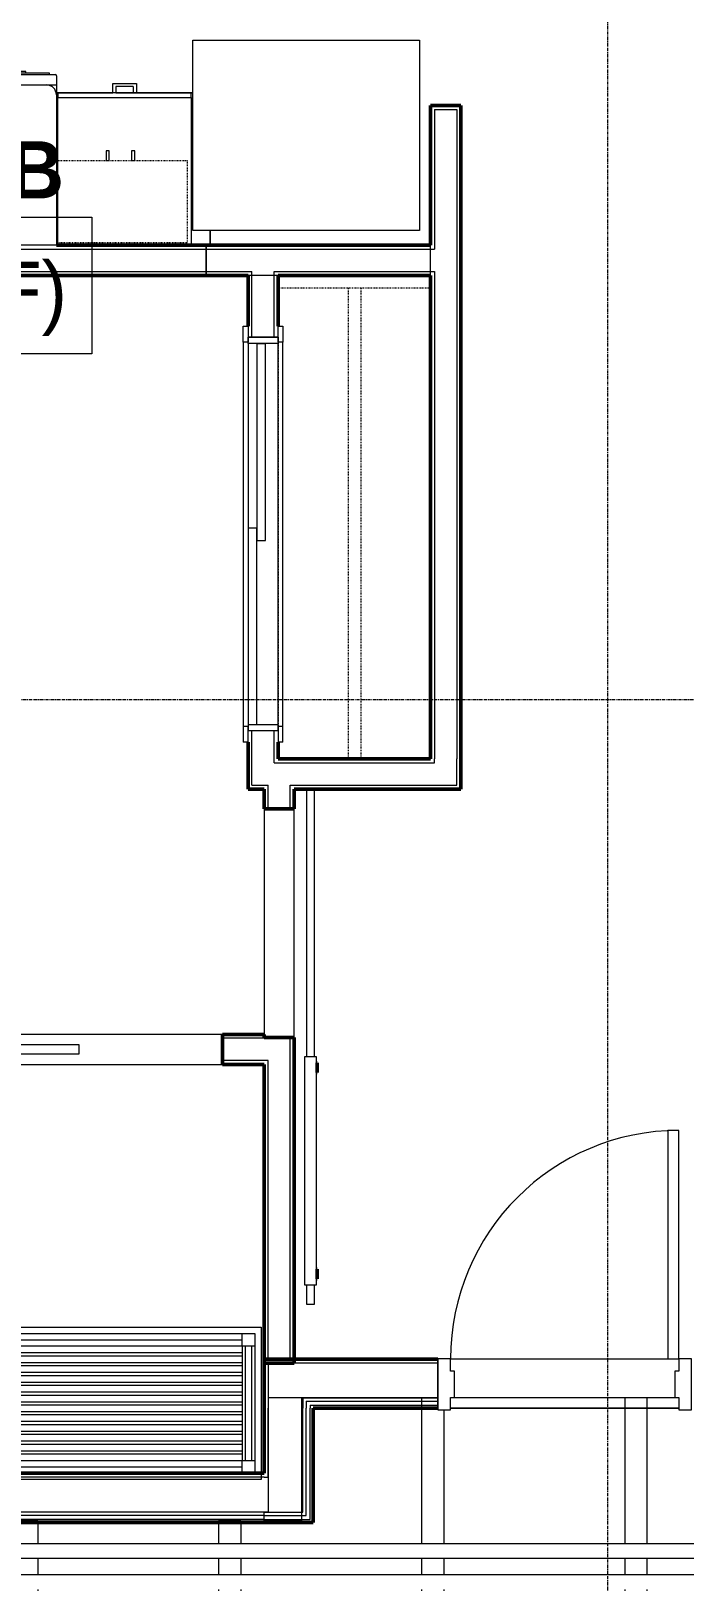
# Model space of a CAD drawing. Header units: inches. Extents: x -4218 to -1830, y 9767 to 12426.
# Drawn here: x -3245.2 to -3142.3, y 11708.2 to 11952.5 of the extents above; entities that cross this region are included whole.
import ezdxf

# ---------------------------------------------------------------- set-up
doc = ezdxf.new("R2010")
doc.units = ezdxf.units.IN
doc.header["$MEASUREMENT"] = 0
doc.linetypes.add('Dash', pattern=[0.25, 0.125, -0.125])
doc.linetypes.add('Grid Line 1_2_', pattern=[0.875, 0.5, -0.125, 0.125, -0.125])
for name, color, linetype, lineweight in [('0-1', 7, 'Continuous', 5), ('0-2', 10, 'Continuous', 9), ('A-AREA-IDEN', 2, 'Continuous', 9), ('A-DOOR-1', 10, 'Continuous', 9), ('A-DOOR-2', 50, 'Continuous', 20), ('A-DOOR-4', 7, 'Continuous', 50), ('A-DOOR-FRAM-1', 10, 'Continuous', 9), ('A-DOOR-FRAM-3', 50, 'Continuous', 20), ('A-FLOR-3', 192, 'Continuous', 9), ('A-WALL-1', 7, 'Continuous', 50), ('A-WALL-2', 250, 'Continuous', 13), ('A-WALL-3', 10, 'Continuous', 9), ('A-WALL-4', 252, 'Continuous', 9), ('A-WALL-5', 253, 'Continuous', 9), ('A-WALL-6', 254, 'Continuous', 9), ('A-WALL-7', 113, 'Continuous', 9), ('I-WALL-1', 7, 'Continuous', 50), ('I-WALL-2', 10, 'Continuous', 9), ('I-WALL-3', 252, 'Continuous', 9), ('I-WALL-4', 253, 'Continuous', 9), ('P-PIPE-1', 10, 'Continuous', 9), ('Q-CASE-1', 252, 'Continuous', 9), ('Q-CASE-2', 10, 'Continuous', 9), ('Q-CASE-4', 252, 'Dash', 9), ('Q-CASE-5', 253, 'Dash', 9), ('Q-CASE-HDLN-1', 10, 'Dash', 9), ('Q-CASE-HDLN-2', 252, 'Dash', 9), ('Q-SPCQ-1', 10, 'Continuous', 9), ('S-BEAM', 12, 'Continuous', 9), ('S-GRID-1', 1, 'Grid Line 1_2_', 9)]:
    doc.layers.add(name, color=color, linetype=linetype, lineweight=lineweight)
doc.styles.add('Century Gothic', font='ufonts.com_century-gothic.ttf', dxfattribs={"height": 9})
doc.styles.add('Century Gothic_B', font='GOTHICB.TTF', dxfattribs={"height": 9})

# ---------------------------------------------------------------- blocks, each defined once
blk = doc.blocks.new('POCKET - FLUSH - 2-10 x 6-8-2882530-BACKGROUND - RCP - 2ND FLOOR')
at = {"layer": 'A-DOOR-2'}
for p, q in [((-39.67, -0.75), (-39.67, 0.75)), ((-39.67, 0.75), (-5.67, 0.75)), ((-5.67, 0.75), (-5.67, -0.75)), ((-5.67, -0.75), (-39.67, -0.75))]:
    blk.add_line(p, q, dxfattribs=at)
blk = doc.blocks.new('SLIDING - FLUSH - 5-0 x 6-8-3203585-BACKGROUND - RCP - 2ND FLOOR')
at = {"layer": 'A-DOOR-1'}
for p, q in [((-32.75, 2.25), (-32.75, 3)), ((-30.25, 3), (-32.75, 3)), ((30.25, 3), (-30.25, 3)), ((-30.25, 3), (-30.25, 2.25)), ((30.25, 2.25), (30.25, 3)), ((30.25, 3), (32.75, 3)), ((32.75, 3), (32.75, 2.25)), ((-32.75, 2.25), (-30.25, 2.25)), ((1, 2.25), (-30, 2.25)), ((-30, 2.25), (-30, 0.88)), ((-30, 0.88), (1, 0.88)), ((30, 0.88), (-1, 0.88)), ((-1, 0.88), (-1, -0.5)), ((1, 2.25), (1, 0.88)), ((30, 0.88), (30, -0.5)), ((32.75, 2.25), (30.25, 2.25)), ((-1, -0.5), (30, -0.5)), ((-32.75, -3.25), (-32.75, -2.5)), ((-30.25, -2.5), (-32.75, -2.5)), ((-32.75, -3.25), (-30.25, -3.25)), ((-30.25, -2.5), (-30.25, -3.25)), ((-30.25, -3.25), (30.25, -3.25)), ((30.25, -2.5), (32.75, -2.5)), ((30.25, -3.25), (30.25, -2.5)), ((32.75, -3.25), (30.25, -3.25)), ((32.75, -2.5), (32.75, -3.25))]:
    blk.add_line(p, q, dxfattribs=at)
at = {"layer": 'A-DOOR-FRAM-1'}
for p, q in [((-30, 2.25), (-31, 2.25)), ((-31, -2.5), (-31, 2.25)), ((-30, 2.25), (-30, -2.5)), ((30, 2.25), (1, 2.25)), ((30, -2.5), (30, 2.25)), ((30, 2.25), (31, 2.25)), ((31, 2.25), (31, -2.5)), ((-31, -2.5), (-30, -2.5)), ((-30, -2.5), (30, -2.5)), ((31, -2.5), (30, -2.5))]:
    blk.add_line(p, q, dxfattribs=at)
blk = doc.blocks.new('Refrigerator_-_Side-by-Side_6047 - 36_ X 30_-1372843-BACKGROUND - RCP - 2ND FLOOR')
at = {"layer": 'Q-SPCQ-1'}
for p, q in [((-17.88, 15.58), (17.87, 15.58)), ((-17.88, -14.42), (-17.88, 15.58)), ((17.87, 15.58), (17.87, -14.42)), ((17.87, -14.42), (-17.88, -14.42))]:
    blk.add_line(p, q, dxfattribs=at)
blk = doc.blocks.new('Dishwasher_15404 - 34_ counter-V102-BACKGROUND - RCP - 2ND FLOOR')
at = {"layer": 'Q-SPCQ-1'}
for p, q in [((0, 24), (23.68, 24)), ((0, 0), (0, 24)), ((23.68, 24), (25.25, 24)), ((25.25, 24), (26.68, 24)), ((25.25, 24), (25.25, 22.43)), ((25.25, 22.43), (25.25, 1.57)), ((26.87, 23.8), (26.87, 0.2)), ((26.87, 22.91), (27.12, 22.91)), ((27.12, 21.39), (27.12, 22.91)), ((27.12, 20.19), (27.12, 21.39)), ((27.12, 20.28), (27.37, 20.28)), ((27.12, 3.81), (27.12, 20.19)), ((27.12, 19.69), (27.37, 19.69)), ((27.37, 19.69), (27.37, 20.28)), ((27.12, 19.1), (27.37, 19.1)), ((27.12, 18.51), (27.37, 18.51)), ((27.12, 17.92), (27.37, 17.92)), ((27.12, 17.33), (27.37, 17.33)), ((27.37, 17.33), (27.37, 17.92)), ((27.37, 18.51), (27.37, 19.1)), ((27.12, 16.74), (27.37, 16.74)), ((27.12, 16.15), (27.37, 16.15)), ((27.37, 16.15), (27.37, 16.74)), ((27.37, 6.79), (27.12, 6.79)), ((27.37, 5.81), (27.37, 6.79)), ((27.37, 4.82), (27.37, 5.81)), ((27.12, 2.61), (27.12, 3.81)), ((27.12, 1.09), (27.12, 2.61)), ((27.12, 4.82), (27.37, 4.82)), ((23.68, 0), (0, 0)), ((25.25, 1.57), (25.25, 0)), ((26.87, 1.09), (27.12, 1.09)), ((25.25, 0), (23.68, 0)), ((26.68, 0), (25.25, 0))]:
    blk.add_line(p, q, dxfattribs=at)
for centre, radius, start, end in [((23.68, 22.43), 1.57, 360, 90), ((23.68, 22.43), 1.57, 32.077, 42.3359), ((23.68, 22.43), 1.57, 17.8182, 27.5266), ((23.68, 22.43), 1.57, 360, 13.6425), ((26.68, 23.8), 0.197, 360, 90), ((23.68, 1.57), 1.57, 270, 360), ((23.68, 1.57), 1.57, 317.6641, 327.923), ((23.68, 1.57), 1.57, 332.4734, 342.1818), ((23.68, 1.57), 1.57, 346.4342, 360), ((26.68, 0.2), 0.197, 270, 360), ((26.68, 0.2), 0.197, 270, 345)]:
    blk.add_arc(centre, radius, start, end, dxfattribs=at)
blk = doc.blocks.new('BARN - FLUSH - 3-0 x 7-0 BARN DOOR-2961666-BACKGROUND - RCP - 2ND FLOOR')
at = {"layer": 'A-DOOR-1'}
for p, q in [((-57, -4.32), (-60, -4.32)), ((-60, -4.32), (-60, -4.95)), ((-57, -5.82), (-57, -4.07)), ((-57, -4.07), (-21, -4.07)), ((-21, -4.07), (-21, -5.82)), ((21, -4.32), (-21, -4.32)), ((21, -4.95), (21, -4.32)), ((-60, -4.95), (-60, -5.57)), ((-60, -5.57), (-57, -5.57)), ((-21, -5.82), (-57, -5.82)), ((-21, -5.57), (21, -5.57)), ((21, -5.57), (21, -4.95))]:
    blk.add_line(p, q, dxfattribs=at)
at = {"layer": 'A-DOOR-4'}
for p, q in [((-56, -6), (-56, -5.82)), ((-54.5, -6), (-56, -6)), ((-54.5, -5.82), (-54.5, -6)), ((-23.5, -6), (-23.5, -5.82)), ((-22, -6), (-23.5, -6)), ((-22, -5.82), (-22, -6))]:
    blk.add_line(p, q, dxfattribs=at)
blk = doc.blocks.new('OD_CW_Closet - OD_CW_Closet-2508933-BACKGROUND - RCP - 2ND FLOOR')
at = {"layer": 'Q-CASE-HDLN-1'}
for p, q in [((0.74, 24), (0.74, 0)), ((0.74, 13), (74.9, 13)), ((0.74, 11), (74.9, 11)), ((0.74, 0), (6.74, 0)), ((9.24, 0), (69.74, 0)), ((72.24, 0), (74.9, 0))]:
    blk.add_line(p, q, dxfattribs=at)
at = {"layer": 'Q-CASE-HDLN-2'}
for p, q in [((74.9, 24), (0.74, 24)), ((74.9, 0), (74.9, 24))]:
    blk.add_line(p, q, dxfattribs=at)
blk = doc.blocks.new('Base Cabinet 3 Drawer 230 - Base Cabinet 3 Drawer 230 21_-2554957-BACKGROUND - RCP - 2ND FLOOR')
at = {"layer": 'Q-CASE-2'}
for p, q in [((-9.76, -23.25), (-9.76, 0)), ((-9.76, 0), (11.24, 0)), ((11.24, 0), (11.24, -23.25)), ((-9.76, -23.25), (-9.76, -24)), ((11.24, -23.25), (-9.76, -23.25)), ((-9.76, -24), (11.24, -24)), ((-0.64, -24), (-1.14, -24)), ((-1.14, -25.5), (-1.14, -24)), ((-0.64, -25), (-0.64, -24)), ((2.11, -25), (2.11, -24)), ((2.11, -24), (2.61, -24)), ((2.61, -24), (2.61, -25.5)), ((11.24, -24), (11.24, -23.25)), ((2.61, -25.5), (-1.14, -25.5)), ((-0.64, -25), (2.11, -25))]:
    blk.add_line(p, q, dxfattribs=at)
blk = doc.blocks.new('300 Series Wall Hung Cabinet_302 - 21_ X 24_-2838688-BACKGROUND - RCP - 2ND FLOOR')
at = {"layer": 'Q-CASE-1'}
for p, q in [((-1.76, 14.69), (-2.25, 14.69)), ((-2.25, 14.69), (-2.25, 13.19)), ((-1.76, 13.19), (-1.76, 14.69)), ((2.24, 14.69), (1.75, 14.69)), ((1.75, 14.69), (1.75, 13.19)), ((2.24, 13.19), (2.24, 14.69)), ((-2.25, 13.19), (-1.76, 13.19)), ((1.75, 13.19), (2.24, 13.19))]:
    blk.add_line(p, q, dxfattribs=at)
at = {"layer": 'Q-CASE-4'}
for p, q in [((-10.1, 13.19), (10.5, 13.19)), ((10.5, 13.19), (10.5, 0.23))]:
    blk.add_line(p, q, dxfattribs=at)
at = {"layer": 'Q-CASE-5'}
blk.add_line((10.5, 0.19), (-10.1, 0.19), dxfattribs=at)
blk = doc.blocks.new('Bath Vanity - Bath Vanity 60_-V114-BACKGROUND - RCP - 2ND FLOOR')
at = {"layer": 'Q-CASE-1'}
for p, q in [((-29.26, 0), (-29.26, 1)), ((30.74, 1), (30.74, 0.37)), ((30.74, 0.37), (30.74, 0)), ((30.74, 0), (-29.26, 0))]:
    blk.add_line(p, q, dxfattribs=at)
at = {"layer": 'Q-CASE-2'}
for p, q in [((-29.26, 1), (-29.26, 24)), ((-29.26, 24), (30.74, 24)), ((-28.26, 21), (-28.26, 23)), ((-28.26, 23), (-26.26, 23)), ((-26.26, 23), (27.74, 23)), ((-26.26, 23), (-26.26, 21)), ((-26.26, 22), (27.74, 22)), ((27.74, 21), (27.74, 23)), ((27.74, 23), (29.74, 23)), ((29.74, 23), (29.74, 21)), ((30.74, 24), (30.74, 1)), ((-28.26, 21), (-28.26, 3)), ((-26.26, 21), (-28.26, 21)), ((-27.76, 21), (-27.76, 3)), ((-26.76, 21), (-26.76, 3)), ((27.74, 21), (-26.26, 21)), ((-26.26, 21), (-26.26, 3)), ((-26.26, 20), (27.74, 20)), ((27.74, 21), (27.74, 3)), ((29.74, 21), (27.74, 21)), ((28.24, 21), (28.24, 3)), ((29.24, 21), (29.24, 3)), ((29.74, 21), (29.74, 3)), ((27.74, 19.45), (-26.26, 19.45)), ((-26.26, 18.45), (27.74, 18.45)), ((27.74, 17.91), (-26.26, 17.91)), ((-26.26, 16.91), (27.74, 16.91)), ((27.74, 16.36), (-26.26, 16.36)), ((-26.26, 15.36), (27.74, 15.36)), ((27.74, 14.82), (-26.26, 14.82)), ((-26.26, 13.82), (27.74, 13.82)), ((27.74, 13.27), (-26.26, 13.27)), ((-26.26, 12.27), (27.74, 12.27)), ((27.74, 11.73), (-26.26, 11.73)), ((-26.26, 10.73), (27.74, 10.73)), ((27.74, 10.18), (-26.26, 10.18)), ((-26.26, 9.18), (27.74, 9.18)), ((27.74, 8.64), (-26.26, 8.64)), ((-26.26, 7.64), (27.74, 7.64)), ((27.74, 7.09), (-26.26, 7.09)), ((-26.26, 6.09), (27.74, 6.09)), ((27.74, 5.55), (-26.26, 5.55)), ((-28.26, 1), (-28.26, 3)), ((-28.26, 3), (-26.26, 3)), ((-26.26, 4.55), (27.74, 4.55)), ((27.74, 4), (-26.26, 4)), ((-26.26, 3), (27.74, 3)), ((-26.26, 3), (-26.26, 1)), ((27.74, 1), (27.74, 3)), ((27.74, 3), (29.74, 3)), ((29.74, 3), (29.74, 1)), ((-26.26, 1), (-28.26, 1)), ((-26.26, 2), (27.74, 2)), ((-26.26, 1), (27.74, 1)), ((29.74, 1), (27.74, 1))]:
    blk.add_line(p, q, dxfattribs=at)
blk = doc.blocks.new('CTR - 1st Phase - Unit Layouts_rvt-1-BACKGROUND - RCP - 2ND FLOOR')
at = {"layer": 'A-WALL-1'}
for p, q in [((-3182.25, 11918.75), (-3182.25, 11940.76)), ((-3182.25, 11940.76), (-3181.62, 11940.76)), ((-3181.62, 11940.76), (-3178.12, 11940.76)), ((-3178.12, 11940.76), (-3177.5, 11940.76)), ((-3177.5, 11940.76), (-3177.5, 11837.85)), ((-3241.22, 11918.75), (-3182.25, 11918.75)), ((-3211.02, 11914), (-3335.1, 11914)), ((-3211.02, 11906.01), (-3211.02, 11914)), ((-3206.27, 11914), (-3206.27, 11906.01)), ((-3182.25, 11914), (-3206.27, 11914)), ((-3182.25, 11837.85), (-3182.25, 11914)), ((-3211.02, 11833.1), (-3211.02, 11840.51)), ((-3206.27, 11840.51), (-3206.27, 11837.85)), ((-3206.27, 11837.85), (-3182.25, 11837.85)), ((-3177.5, 11837.85), (-3177.5, 11833.72)), ((-3177.5, 11833.72), (-3177.5, 11833.1)), ((-3210.4, 11833.1), (-3211.02, 11833.1)), ((-3208.5, 11833.1), (-3210.4, 11833.1)), ((-3208.5, 11830), (-3208.5, 11833.1)), ((-3203.75, 11833.1), (-3203.75, 11830)), ((-3177.5, 11833.1), (-3203.75, 11833.1)), ((-3203.75, 11830), (-3208.5, 11830)), ((-3215.02, 11794.49), (-3208.5, 11794.49)), ((-3215.02, 11789.74), (-3215.02, 11794.49)), ((-3208.5, 11794.49), (-3208.5, 11794)), ((-3208.5, 11794), (-3203.75, 11794)), ((-3203.75, 11794), (-3203.75, 11742.72)), ((-3208.5, 11789.74), (-3215.02, 11789.74)), ((-3208.5, 11742.72), (-3208.5, 11789.74)), ((-3207.87, 11742.72), (-3208.5, 11742.72)), ((-3204.37, 11742.72), (-3207.87, 11742.72)), ((-3203.75, 11742.72), (-3204.37, 11742.72))]:
    blk.add_line(p, q, dxfattribs=at)
at = {"layer": 'A-WALL-2'}
for p, q in [((-3181.62, 11940.13), (-3178.12, 11940.13)), ((-3181.62, 11940.13), (-3181.62, 11918.12)), ((-3178.12, 11940.13), (-3178.12, 11837.85)), ((-3334.47, 11918.12), (-3182.25, 11918.12)), ((-3182.25, 11918.12), (-3181.62, 11918.12)), ((-3334.47, 11914.62), (-3210.4, 11914.62)), ((-3210.4, 11914), (-3210.4, 11914.62)), ((-3206.9, 11914), (-3206.9, 11914.62)), ((-3206.9, 11914.62), (-3182.25, 11914.62)), ((-3182.25, 11914.62), (-3181.62, 11914.62)), ((-3181.62, 11914.62), (-3181.62, 11837.85)), ((-3210.4, 11904.26), (-3210.4, 11914)), ((-3206.9, 11904.26), (-3206.9, 11914)), ((-3210.4, 11833.72), (-3210.4, 11842.26)), ((-3206.9, 11837.22), (-3206.9, 11842.26)), ((-3206.9, 11837.22), (-3206.27, 11837.22)), ((-3206.27, 11837.22), (-3181.62, 11837.22)), ((-3181.62, 11837.22), (-3181.62, 11837.85)), ((-3178.12, 11837.22), (-3178.12, 11837.85)), ((-3178.12, 11833.72), (-3178.12, 11837.22)), ((-3210.4, 11833.72), (-3207.87, 11833.72)), ((-3207.87, 11833.1), (-3207.87, 11833.72)), ((-3204.37, 11833.1), (-3204.37, 11833.72)), ((-3204.37, 11833.72), (-3178.12, 11833.72)), ((-3207.87, 11830), (-3207.87, 11833.1)), ((-3204.37, 11830), (-3204.37, 11833.1)), ((-3208.5, 11793.87), (-3215.02, 11793.87)), ((-3207.87, 11793.87), (-3208.5, 11793.87)), ((-3207.87, 11793.87), (-3207.87, 11794)), ((-3204.37, 11743.35), (-3204.37, 11794)), ((-3208.5, 11790.37), (-3215.02, 11790.37)), ((-3207.87, 11790.37), (-3208.5, 11790.37)), ((-3207.87, 11743.35), (-3207.87, 11790.37)), ((-3204.37, 11743.35), (-3207.87, 11743.35))]:
    blk.add_line(p, q, dxfattribs=at)
at = {"layer": 'A-WALL-3'}
for p, q in [((-3208.5, 11830), (-3208.5, 11794.49)), ((-3203.75, 11794), (-3203.75, 11830)), ((-3215.02, 11794.49), (-3249.02, 11794.49)), ((-3249.02, 11789.74), (-3215.02, 11789.74))]:
    blk.add_line(p, q, dxfattribs=at)
at = {"layer": 'A-WALL-4'}
for p, q in [((-3217.62, 11918.75), (-3217.62, 11914.03)), ((-3217.62, 11914.03), (-3217.62, 11918.75)), ((-3217, 11918.75), (-3182.25, 11918.75)), ((-3217.62, 11914), (-3265.62, 11914)), ((-3211.02, 11914), (-3217.62, 11914)), ((-3182.25, 11914), (-3206.27, 11914)), ((-3203.75, 11830), (-3208.5, 11830)), ((-3215.02, 11794.49), (-3215.02, 11789.74)), ((-3208.5, 11794.49), (-3208.5, 11794)), ((-3203.75, 11794), (-3208.5, 11794))]:
    blk.add_line(p, q, dxfattribs=at)
at = {"layer": 'A-WALL-5'}
for p, q in [((-3182.25, 11914), (-3182.25, 11918.75)), ((-3206.27, 11914), (-3211.02, 11914)), ((-3206.27, 11904.26), (-3211.02, 11904.26)), ((-3206.27, 11842.26), (-3211.02, 11842.26))]:
    blk.add_line(p, q, dxfattribs=at)
at = {"layer": 'A-WALL-6'}
for p, q in [((-3241.22, 11918.75), (-3217.62, 11918.75)), ((-3217.62, 11918.75), (-3217, 11918.75))]:
    blk.add_line(p, q, dxfattribs=at)
at = {"layer": 'A-WALL-7'}
for p, q in [((-3232.35, 11942.75), (-3241.22, 11942.75)), ((-3241.22, 11942.75), (-3232.35, 11942.75)), ((-3231.85, 11942.75), (-3232.35, 11942.75)), ((-3229.1, 11942.75), (-3231.85, 11942.75)), ((-3231.85, 11942.75), (-3229.1, 11942.75)), ((-3228.6, 11942.75), (-3229.1, 11942.75)), ((-3219.72, 11942.75), (-3228.6, 11942.75)), ((-3228.6, 11942.75), (-3219.72, 11942.75)), ((-3217, 11918.75), (-3217, 11921.06)), ((-3217, 11921.06), (-3217, 11918.75)), ((-3241.22, 11918.75), (-3217, 11918.75)), ((-3217, 11918.75), (-3241.22, 11918.75))]:
    blk.add_line(p, q, dxfattribs=at)
at = {"layer": '0-2'}
for name, p in [('Refrigerator_-_Side-by-Side_6047 - 36_ X 30_-1372843-BACKGROUND - RCP - 2ND FLOOR', (-3201.85, 11935.48)), ('300 Series Wall Hung Cabinet_302 - 21_ X 24_-2838688-BACKGROUND - RCP - 2ND FLOOR', (-3231.12, 11918.93)), ('POCKET - FLUSH - 2-10 x 6-8-2882530-BACKGROUND - RCP - 2ND FLOOR', (-3232.02, 11792.12)), ('Bath Vanity - Bath Vanity 60_-V114-BACKGROUND - RCP - 2ND FLOOR', (-3239.71, 11724.37))]:
    blk.add_blockref(name, p, dxfattribs=at)
for name, p, rotation in [('Dishwasher_15404 - 34_ counter-V102-BACKGROUND - RCP - 2ND FLOOR', (-3241.22, 11918.75), 90.00000000003485), ('Base Cabinet 3 Drawer 230 - Base Cabinet 3 Drawer 230 21_-2554957-BACKGROUND - RCP - 2ND FLOOR', (-3229.74, 11918.75), 180), ('OD_CW_Closet - OD_CW_Closet-2508933-BACKGROUND - RCP - 2ND FLOOR', (-3206.25, 11912.74), 269.9999999999842), ('SLIDING - FLUSH - 5-0 x 6-8-3203585-BACKGROUND - RCP - 2ND FLOOR', (-3208.77, 11873.26), 90.00000000002521), ('BARN - FLUSH - 3-0 x 7-0 BARN DOOR-2961666-BACKGROUND - RCP - 2ND FLOOR', (-3206.12, 11812), 90.00000000000244)]:
    blk.add_blockref(name, p, dxfattribs=dict(at, rotation=rotation))
blk = doc.blocks.new('HOLLOW METAL - UNIT DOOR-2191978-BACKGROUND - RCP - 2ND FLOOR')
at = {"layer": 'A-DOOR-1'}
blk.add_arc((18, 4.125), 36, 90, 180, dxfattribs=at)
at = {"layer": 'A-DOOR-2'}
for p, q in [((18, 40.125), (16.25, 40.125)), ((16.25, 40.125), (16.25, 4.125)), ((18, 4.125), (18, 40.125)), ((16.25, 4.125), (18, 4.125))]:
    blk.add_line(p, q, dxfattribs=at)
at = {"layer": 'A-DOOR-FRAM-3'}
for p, q in [((-18, 4.125), (-20, 4.125)), ((-20, 4.125), (-20, -3.875)), ((-18, 2.1875), (-18, 4.125)), ((18, 4.125), (18, 2.1875)), ((20, 4.125), (18, 4.125)), ((20, -3.875), (20, 4.125)), ((-17.375, 2.1875), (-18, 2.1875)), ((-17.375, -1.9375), (-17.375, 2.1875)), ((18, 2.1875), (17.375, 2.1875)), ((17.375, 2.1875), (17.375, -1.9375)), ((-18, -3.875), (-18, -1.9375)), ((-18, -1.9375), (-17.375, -1.9375)), ((17.375, -1.9375), (18, -1.9375)), ((18, -1.9375), (18, -3.875)), ((-20, -3.875), (-18, -3.875)), ((18, -3.875), (20, -3.875))]:
    blk.add_line(p, q, dxfattribs=at)
blk = doc.blocks.new('CTR - 1st Phase - Common Walls_rvt-1-BACKGROUND - RCP - 2ND FLOOR')
at = {"layer": 'A-WALL-2'}
for p, q in [((-3207.87, 11742.74), (-3181.12, 11742.74)), ((-3207.87, 11742.74), (-3207.87, 11737.24)), ((-3207.87, 11737.24), (-3207.87, 11735.61)), ((-3202.37, 11737.24), (-3181.12, 11737.24)), ((-3202.37, 11737.24), (-3202.37, 11736.74)), ((-3202.37, 11736.74), (-3202.37, 11735.61)), ((-3201.87, 11736.74), (-3181.12, 11736.74)), ((-3201.87, 11736.74), (-3201.87, 11736.11)), ((-3201.87, 11736.11), (-3201.87, 11735.61)), ((-3201.25, 11736.11), (-3181.12, 11736.11)), ((-3201.25, 11736.11), (-3201.25, 11735.61)), ((-3207.87, 11724.74), (-3207.87, 11735.61)), ((-3202.37, 11719.24), (-3202.37, 11735.61)), ((-3201.87, 11718.74), (-3201.87, 11735.61)), ((-3201.25, 11718.11), (-3201.25, 11735.61)), ((-3208.5, 11724.74), (-3335.1, 11724.74)), ((-3208.5, 11724.74), (-3207.87, 11724.74)), ((-3208.5, 11719.24), (-3341.72, 11719.24)), ((-3208.5, 11718.74), (-3341.72, 11718.74)), ((-3208.5, 11719.24), (-3207.87, 11719.24)), ((-3208.5, 11718.74), (-3202.37, 11718.74)), ((-3207.87, 11719.24), (-3202.37, 11719.24)), ((-3202.37, 11718.74), (-3201.87, 11718.74)), ((-3208.5, 11718.11), (-3341.72, 11718.11)), ((-3208.5, 11718.11), (-3201.87, 11718.11)), ((-3201.87, 11718.11), (-3201.25, 11718.11))]:
    blk.add_line(p, q, dxfattribs=at)
at = {"layer": 'I-WALL-1'}
for p, q in [((-3208.5, 11742.74), (-3208.5, 11743.36)), ((-3208.5, 11743.36), (-3181.12, 11743.36)), ((-3208.5, 11735.61), (-3208.5, 11742.74)), ((-3208.5, 11725.36), (-3208.5, 11735.61)), ((-3181.12, 11735.61), (-3200.75, 11735.61)), ((-3200.75, 11735.61), (-3200.75, 11717.61)), ((-3334.47, 11725.36), (-3208.5, 11725.36)), ((-3208.5, 11717.61), (-3342.97, 11717.61)), ((-3201.25, 11717.61), (-3208.5, 11717.61)), ((-3200.75, 11717.61), (-3201.25, 11717.61))]:
    blk.add_line(p, q, dxfattribs=at)
at = {"layer": 'I-WALL-2'}
for p, q in [((-3144.87, 11743.36), (-3179.12, 11743.36)), ((-3179.12, 11735.61), (-3143.12, 11735.61))]:
    blk.add_line(p, q, dxfattribs=at)
at = {"layer": 'I-WALL-3'}
for p, q in [((-3181.12, 11735.61), (-3200.75, 11735.61)), ((-3200.75, 11735.61), (-3200.75, 11717.61)), ((-3143.12, 11735.61), (-3179.12, 11735.61)), ((-3208.5, 11717.61), (-3342.97, 11717.61)), ((-3208.5, 11717.61), (-3200.75, 11717.61))]:
    blk.add_line(p, q, dxfattribs=at)
at = {"layer": 'I-WALL-4'}
for p, q in [((-3181.12, 11735.61), (-3181.12, 11743.36)), ((-3208.5, 11717.61), (-3208.5, 11719.24)), ((-3208.5, 11717.61), (-3208.5, 11719.24))]:
    blk.add_line(p, q, dxfattribs=at)
at = {"layer": 'P-PIPE-1'}
for p, q in [((-3435.32, 11714.31), (-2798.23, 11714.31)), ((-2798.23, 11711.93), (-3435.32, 11711.93)), ((-3435.32, 11709.44), (-2798.23, 11709.44))]:
    blk.add_line(p, q, dxfattribs=at)
at = {"layer": '0-2'}
blk.add_blockref('HOLLOW METAL - UNIT DOOR-2191978-BACKGROUND - RCP - 2ND FLOOR', (-3161.12, 11739.24), dxfattribs=at)
blk = doc.blocks.new('Dimension Lumber - LVL - 3_5X5_5-V229-BACKGROUND - RCP - 2ND FLOOR')
at = {"layer": 'S-BEAM'}
for p, q in [((-45.37, 1.75), (-45.37, -1.75)), ((-45.37, 1.75), (-45.1, 1.75)), ((-45.1, 1.75), (-41.79, 1.75)), ((-39.43, 1.75), (-36.92, 1.75)), ((-34.55, 1.75), (-33.16, 1.75)), ((-30.8, 1.75), (-20.07, 1.75)), ((43.53, 1.75), (43.78, 1.75)), ((-45.37, -1.75), (-45.1, -1.75)), ((-45.1, -1.75), (-41.79, -1.75)), ((-39.43, -1.75), (-36.92, -1.75)), ((-34.55, -1.75), (-33.16, -1.75)), ((-30.8, -1.75), (-20.07, -1.75)), ((43.53, -1.75), (43.78, -1.75))]:
    blk.add_line(p, q, dxfattribs=at)
blk = doc.blocks.new('Dimension Lumber - LVL - 3_5X5_5-V230-BACKGROUND - RCP - 2ND FLOOR')
at = {"layer": 'S-BEAM'}
for p, q in [((-45.37, 1.75), (-45.37, -1.75)), ((-45.37, 1.75), (-45.1, 1.75)), ((-45.1, 1.75), (-41.79, 1.75)), ((-39.42, 1.75), (-36.92, 1.75)), ((-34.55, 1.75), (-33.16, 1.75)), ((-30.79, 1.75), (-20.07, 1.75)), ((43.53, 1.75), (43.77, 1.75)), ((-45.37, -1.75), (-45.1, -1.75)), ((-45.1, -1.75), (-41.79, -1.75)), ((-39.42, -1.75), (-36.92, -1.75)), ((-34.55, -1.75), (-33.16, -1.75)), ((-30.79, -1.75), (-20.07, -1.75)), ((43.53, -1.75), (43.77, -1.75))]:
    blk.add_line(p, q, dxfattribs=at)
blk = doc.blocks.new('Dimension Lumber - LVL - 3_5X5_5-V231-BACKGROUND - RCP - 2ND FLOOR')
at = {"layer": 'S-BEAM'}
for p, q in [((-41.9, 1.75), (-20.84, 1.75)), ((-18.47, 1.75), (-15.97, 1.75)), ((-13.6, 1.75), (-12.21, 1.75)), ((-9.84, 1.75), (45.1, 1.75)), ((45.1, 1.75), (45.37, 1.75)), ((45.37, -1.75), (45.37, 1.75)), ((-43.78, -1.75), (-42.15, -1.75)), ((-42.15, -1.75), (-20.84, -1.75)), ((-18.47, -1.75), (-15.97, -1.75)), ((-13.6, -1.75), (-12.21, -1.75)), ((-9.84, -1.75), (45.1, -1.75)), ((45.1, -1.75), (45.37, -1.75))]:
    blk.add_line(p, q, dxfattribs=at)
blk = doc.blocks.new('Dimension Lumber - LVL - 3_5X5_5-V232-BACKGROUND - RCP - 2ND FLOOR')
at = {"layer": 'S-BEAM'}
for p, q in [((-43.78, 1.75), (-42.15, 1.75)), ((-42.15, 1.75), (-20.84, 1.75)), ((-18.47, 1.75), (-15.97, 1.75)), ((-13.6, 1.75), (-12.21, 1.75)), ((-9.84, 1.75), (45.1, 1.75)), ((45.1, 1.75), (45.36, 1.75)), ((45.37, -1.75), (45.37, 1.75)), ((-43.78, -1.75), (-42.15, -1.75)), ((-42.15, -1.75), (-20.84, -1.75)), ((-18.47, -1.75), (-15.97, -1.75)), ((-13.6, -1.75), (-12.21, -1.75)), ((-9.84, -1.75), (45.1, -1.75)), ((45.1, -1.75), (45.37, -1.75))]:
    blk.add_line(p, q, dxfattribs=at)

msp = doc.modelspace()

# ---------------------------------------------------------------- linework, layer by layer
at = {"layer": 'A-AREA-IDEN', "flags": 128}
msp.add_lwpolyline([(-3320.14, 11923.16), (-3235.64, 11923.16), (-3235.64, 11901.66), (-3320.14, 11901.66)], close=True, dxfattribs=at)
at = {"layer": 'A-FLOR-3'}
for p, q in [((-3181.12, 11737.24), (-3207.87, 11737.24)), ((-3207.87, 11737.24), (-3207.87, 11719.24)), ((-3202.57, 11718.76), (-3202.57, 11737.24)), ((-3143.12, 11737.24), (-3179.12, 11737.24)), ((-3207.87, 11719.24), (-3342.97, 11719.24)), ((-3244.17, 11717.89), (-3215.67, 11717.89)), ((-3212.17, 11717.89), (-3202.57, 11717.89)), ((-3202.57, 11717.89), (-3202.57, 11718.72))]:
    msp.add_line(p, q, dxfattribs=at)
at = {"layer": 'S-GRID-1'}
for p, q in [((-3154.32, 9836.18), (-3154.32, 12376.81)), ((-1830.2, 11847.19), (-4168.71, 11847.19))]:
    msp.add_line(p, q, dxfattribs=at)

# ---------------------------------------------------------------- block references
at = {"layer": '0-1'}
for name in ['CTR - 1st Phase - Unit Layouts_rvt-1-BACKGROUND - RCP - 2ND FLOOR', 'CTR - 1st Phase - Common Walls_rvt-1-BACKGROUND - RCP - 2ND FLOOR']:
    msp.add_blockref(name, (0, 0), dxfattribs=at)
at = {"layer": 'S-BEAM'}
for name, p, rotation in [('Dimension Lumber - LVL - 3_5X5_5-V231-BACKGROUND - RCP - 2ND FLOOR', (-3181.92, 11693.46), 269.9999999999995), ('Dimension Lumber - LVL - 3_5X5_5-V232-BACKGROUND - RCP - 2ND FLOOR', (-3149.92, 11693.46), 269.9999999999995), ('Dimension Lumber - LVL - 3_5X5_5-V229-BACKGROUND - RCP - 2ND FLOOR', (-3245.92, 11672.51), 269.9999999999991), ('Dimension Lumber - LVL - 3_5X5_5-V230-BACKGROUND - RCP - 2ND FLOOR', (-3213.92, 11672.51), 269.9999999999991)]:
    msp.add_blockref(name, p, dxfattribs=dict(at, rotation=rotation))

# ---------------------------------------------------------------- texts
at = {"layer": 'A-AREA-IDEN', "char_height": 9, "attachment_point": 1}
for s, insert, width, style in [('ADA TYPE B', (-3312.89, 11935.13), 84.537, 'Century Gothic_B'), ('209 - (507 SF)', (-3317.14, 11916.16), 94.839, 'Century Gothic')]:
    msp.add_mtext(s, dxfattribs=dict(at, insert=insert, width=width, style=style))

doc.saveas('drawing.dxf')
